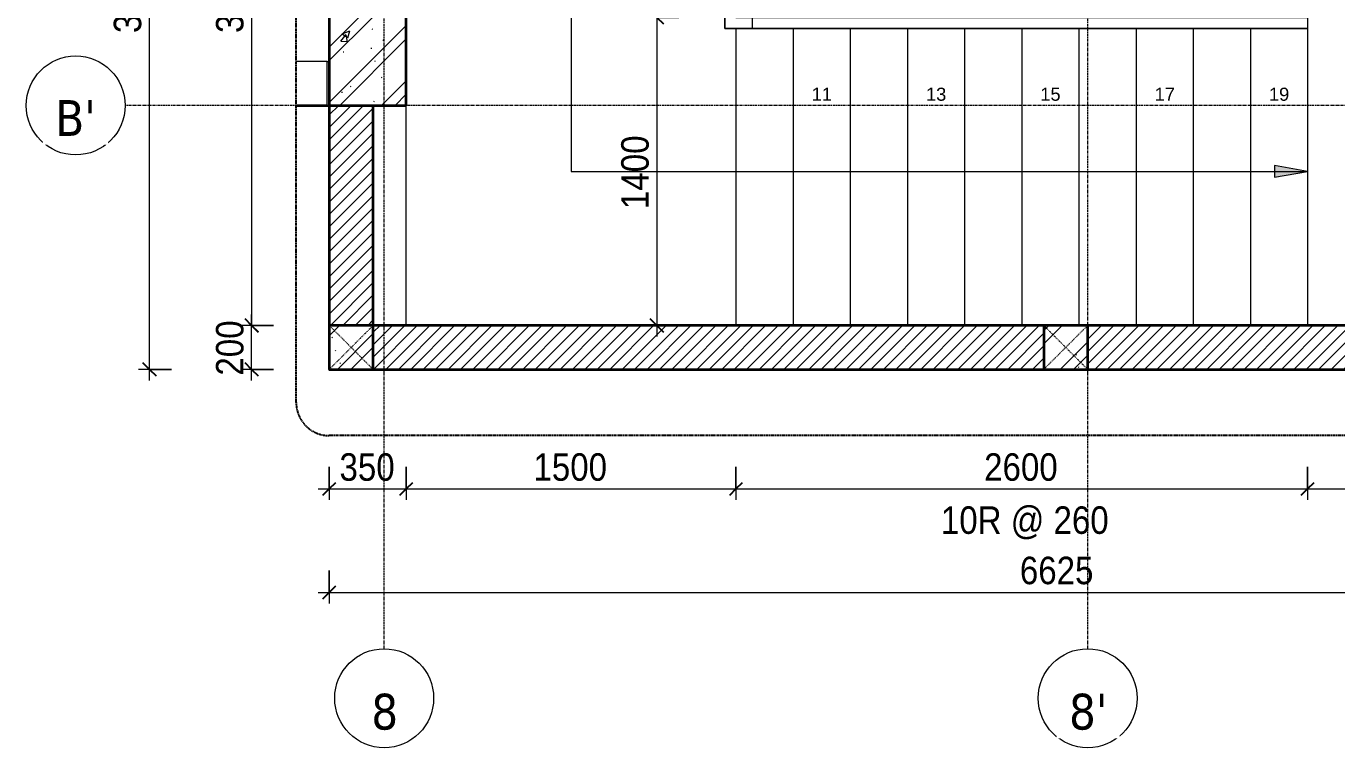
# Model space of a CAD drawing. Header units: millimetres. Extents: x 75584 to 159459, y -5075 to 34550.
# Drawn here: x 127574 to 133535, y 21618 to 24897 of the extents above; entities that cross this region are included whole.
import ezdxf

# ---------------------------------------------------------------- set-up
doc = ezdxf.new("R2010")
doc.units = ezdxf.units.MM
for name, pattern in [('Dash', [6, 3, -3]), ('Dash - Tight', [4.5, 3, -1.5]), ('Grid Line', [22.225, 12.7, -3.175, 3.175, -3.175]), ('Hidden', [7.14375, 4.7625, -2.38125])]:
    doc.linetypes.add(name, pattern=pattern)
for name, color, linetype, lineweight in [('0-3', 10, 'Continuous', 5), ('A-ANNO-DIMS', 211, 'Continuous', 9), ('A-ANNO-DIMS-50', 211, 'Continuous', 9), ('A-DETL-GENF-1', 92, 'Dash - Tight', 18), ('A-DETL-GENF-2', 254, 'Continuous', 18), ('A-DETL-GENF-3', 92, 'Hidden', 25), ('A-DETL-MEDM', 33, 'Continuous', 35), ('A-FLOR', 192, 'Continuous', 18), ('A-FLOR-1', 7, 'Continuous', 18), ('A-FLOR-HRAL', 11, 'Continuous', 18), ('A-WALL', 113, 'Continuous', 18), ('A-WALL-1', 113, 'Continuous', 35), ('A-WALL-PATT-1', 111, 'Continuous', 18), ('G-IMPT-1', 8, 'Continuous', 25), ('M-EQPM', 50, 'Continuous', 18), ('S-COLS', 52, 'Continuous', 18), ('S-COLS-5', 52, 'Continuous', 35), ('S-COLS-HDLN', 52, 'Dash', 18), ('S-COLS-HDLN-1', 254, 'Continuous', 18), ('S-GRID-1', 1, 'Grid Line', 9), ('S-GRID-IDEN', 1, 'Continuous', 9), ('S-STRS', 31, 'Continuous', 18), ('S-STRS-ANNO', 31, 'Continuous', 18)]:
    doc.layers.add(name, color=color, linetype=linetype, lineweight=lineweight)
doc.styles.add('Arial', font='arial.ttf', dxfattribs={"height": 59.53})
doc.styles.add('Tahoma_B', font='tahomabd.ttf', dxfattribs={"height": 162.5})
doc.styles.add('UTM Avo', font='', dxfattribs={"width": 0.9, "height": 125})
doc.styles.get('UTM Avo').set_extended_font_data('UTM Avo')
doc.dimstyles.new('1_Dim_chi_tiet_2_5', dxfattribs={"dimscale": 304.8, "dimtxt": 124.912619, "dimasz": 0.19685, "dimexe": 0.164042, "dimexo": 0.0625, "dimgap": 0.016404, "dimtad": 1, "dimdec": 0, "dimrnd": 5, "dimzin": 0, "dimdsep": 46, "dimtxsty": 'UTM Avo', "dimblk1": 'OBLIQUE', "dimblk2": 'OBLIQUE', "dimsah": 1, "dimcen": 0.09, "dimdle": 0.164042, "dimazin": 0, "dimtfac": 1, "dimtdec": 4, "dimtix": 1, "dimtmove": 0, "dimatfit": 3, "dimfxl": 0.328084, "dimfxlon": 1, "dimtvp": 1, "dimtolj": 1, "dimtzin": 0, "dimarcsym": 2})
pattern_1 = [(45, (51849.28, 0), (-28.284271, 28.284271), [])]
pattern_2 = [(50, (-77202.56, -23436.94), (364.3679, -31.8783), [38.1, -419.1]), (355, (-77202.56, -23436.94), (-70.4859, 382.1133), [30.48, -335.28]), (100.451, (-77172.2, -23439.6), (293.885, 350.2334), [32.38, -356.18]), (46.184, (-77202.56, -23335.34), (542.1585, -84.0858), [57.15, -628.65]), (96.636, (-77157.4, -23342.34), (474.805, 494.8554), [48.57, -534.27]), (351.184, (-77202.56, -23335.34), (474.8102, 494.85), [45.72, -502.92]), (21, (-77151.76, -23360.74), (303.2285, -204.5305), [38.1, -419.1]), (326, (-77151.76, -23360.74), (123.6039, 368.376), [30.48, -335.28]), (71.451, (-77126.5, -23377.78), (426.8341, 163.8427), [32.38, -356.18]), (37.5, (-77202.56, -23436.94), (6.17665, 169.11015), [3.353, -327.863, 3.353, -337.007, -336.55]), (37.5, (-77202.56, -23436.94), (6.17665, 169.11015), [-671.576, 3.353, -333.197]), (7.5, (-77202.56, -23436.94), (133.63888, 200.3615), [3.353, -190.703, 3.353, -320.243, -128.27]), (7.5, (-77202.56, -23436.94), (133.63888, 200.3615), [-517.652, 3.353, -124.917]), (327.5, (-77315.85, -23436.94), (271.18182, -11.45836), [3.353, -123.647, 3.353, -918.667]), (327.5, (-77315.85, -23436.94), (271.18182, -11.45836), [-130.353, -392.887, 3.353, -522.427]), (317.5, (-77366.65, -23436.94), (296.2585, 50.85285), [3.353, -161.747, 3.353, -633.171]), (317.5, (-77366.65, -23436.94), (296.2585, 50.85285), [-168.453, -259.791, 3.353, -370.027]), (45, (-77202.56, -23436.94), (-125.7236, 125.7236), []), (45, (-77202.56, -23246.44), (-125.7236, 125.7236), [])]
pattern_3 = [(50, (-80452.56, -23436.94), (364.3679, -31.8783), [38.1, -419.1]), (355, (-80452.56, -23436.94), (-70.4859, 382.1133), [30.48, -335.28]), (100.451, (-80422.2, -23439.6), (293.885, 350.2334), [32.38, -356.18]), (46.184, (-80452.56, -23335.34), (542.1585, -84.0858), [57.15, -628.65]), (96.636, (-80407.4, -23342.34), (474.805, 494.8554), [48.57, -534.27]), (351.184, (-80452.56, -23335.34), (474.8102, 494.85), [45.72, -502.92]), (21, (-80401.76, -23360.74), (303.2285, -204.5305), [38.1, -419.1]), (326, (-80401.76, -23360.74), (123.6039, 368.376), [30.48, -335.28]), (71.451, (-80376.5, -23377.78), (426.8341, 163.8427), [32.38, -356.18]), (37.5, (-80452.56, -23436.94), (6.17665, 169.11015), [3.353, -327.863, 3.353, -337.007, -336.55]), (37.5, (-80452.56, -23436.94), (6.17665, 169.11015), [-671.576, 3.353, -333.197]), (7.5, (-80452.56, -23436.94), (133.63888, 200.3615), [3.353, -190.703, 3.353, -320.243, -128.27]), (7.5, (-80452.56, -23436.94), (133.63888, 200.3615), [-517.652, 3.353, -124.917]), (327.5, (-80565.85, -23436.94), (271.18182, -11.45836), [3.353, -123.647, 3.353, -918.667]), (327.5, (-80565.85, -23436.94), (271.18182, -11.45836), [-130.353, -392.887, 3.353, -522.427]), (317.5, (-80616.65, -23436.94), (296.2585, 50.85285), [3.353, -161.747, 3.353, -633.171]), (317.5, (-80616.65, -23436.94), (296.2585, 50.85285), [-168.453, -259.791, 3.353, -370.027]), (45, (-80452.56, -23436.94), (-125.7236, 125.7236), []), (45, (-80452.56, -23246.44), (-125.7236, 125.7236), [])]

# ---------------------------------------------------------------- blocks, each defined once
blk = doc.blocks.new('NCV_TKTC_KET CAU_rvt-5-TKCS_THANG BỘ TB3 - MẶT BẰNG TUM MÁI')
at = {"layer": 'A-FLOR-1'}
for p, q in [((81552.6, 24886.5), (81552.6, 23537.4)), ((77452.6, 23537.4), (77452.6, 24536.9))]:
    blk.add_line(p, q, dxfattribs=at)
blk = doc.blocks.new('Top Rail Type - Top Rail_Internal_-954613-TKCS_THANG BỘ TB3 - MẶT BẰNG TUM MÁI')
at = {"layer": 'A-FLOR-HRAL'}
for p, q in [((78902.2, 25187.3), (79027.2, 25187.3)), ((78902.2, 25062.3), (78902.2, 25187.3)), ((79027.2, 25187.3), (81032.6, 25187.3)), ((79027.2, 25187.3), (79027.2, 25137.3)), ((81032.6, 25187.3), (81032.6, 25137.3)), ((79027.2, 25137.3), (78952.2, 25137.3)), ((78952.2, 25137.3), (78952.2, 25062.3)), ((81032.6, 25137.3), (79027.2, 25137.3)), ((78902.2, 25011.5), (78902.2, 25062.3)), ((78952.2, 25062.3), (78952.2, 25011.5)), ((78902.2, 25011.5), (78952.2, 25011.5)), ((78902.2, 24886.5), (78902.2, 25011.5)), ((78952.2, 25011.5), (78952.2, 24936.5)), ((78952.2, 24936.5), (79027.2, 24936.5)), ((79027.2, 24886.5), (79027.2, 24936.5)), ((79027.2, 24936.5), (81552.6, 24936.5)), ((81552.6, 24936.5), (81552.6, 24886.5)), ((79027.2, 24886.5), (78902.2, 24886.5)), ((81552.6, 24886.5), (79027.2, 24886.5))]:
    blk.add_line(p, q, dxfattribs=at)
blk = doc.blocks.new('Top Rail Type - Top Rail_Internal_-V11-TKCS_THANG BỘ TB3 - MẶT BẰNG TUM MÁI')
at = {"layer": 'A-FLOR-HRAL'}
for p, q in [((78902.2, 25187.3), (78902.2, 25011.5)), ((79027.2, 25187.3), (78902.2, 25187.3)), ((81032.6, 25187.3), (79027.2, 25187.3)), ((81032.6, 25137.3), (81032.6, 25187.3)), ((78952.2, 25137.3), (78952.2, 25011.5)), ((79027.2, 25137.3), (78952.2, 25137.3)), ((81032.6, 25137.3), (79027.2, 25137.3)), ((78902.2, 25011.5), (78902.2, 24886.5)), ((78952.2, 25011.5), (78952.2, 24936.5)), ((78952.2, 24936.5), (79027.2, 24936.5)), ((79027.2, 24936.5), (81552.6, 24936.5)), ((81552.6, 24936.5), (81552.6, 24886.5)), ((78902.2, 24886.5), (79027.2, 24886.5)), ((79027.2, 24886.5), (81552.6, 24886.5))]:
    blk.add_line(p, q, dxfattribs=at)
blk = doc.blocks.new('TKTC_XREF_260130_MB TUM MAI - TKTC_XREF_260130_MB TUM MAI_dwg-4167669-TKCS_THANG BỘ TB3 - MẶT BẰNG TUM MÁI')
at = {"layer": 'G-IMPT-1'}
blk.add_line((-126199.2, -836632.8), (-126049.2, -836632.8), dxfattribs=at)
at = {"layer": 'G-IMPT-1', "flags": 128}
blk.add_lwpolyline([(-126049.2, -837831.1), (-126049.2, -837832.4), (-119424.2, -837832.4), (-119424.2, -837831.1)], dxfattribs=at)
blk = doc.blocks.new('TKTC_XREF_260130_MB TUM MAI - TKTC_XREF_251221_MB TUM MAI-2041484-TKCS_THANG BỘ TB3 - MẶT BẰNG TUM MÁI')
blk.add_blockref('TKTC_XREF_260130_MB TUM MAI - TKTC_XREF_260130_MB TUM MAI_dwg-4167669-TKCS_THANG BỘ TB3 - MẶT BẰNG TUM MÁI', (169499.2, 843934.4))
blk = doc.blocks.new('G1_SOF - BO TRU - 200x200-3431793-TKCS_THANG BỘ TB3 - MẶT BẰNG TUM MÁI')
at = {"layer": 'S-COLS-HDLN-1'}
h = blk.add_hatch(dxfattribs=at)
h.set_pattern_fill('FP_6', color=256, style=0, pattern_type=2)
h.set_pattern_definition(pattern_2)
h.paths.add_polyline_path([(100, -100), (100, 100), (-100, 100), (-100, -100)])
h = blk.add_hatch(dxfattribs=at)
h.set_pattern_fill('FP_6', color=256, style=0, pattern_type=2)
h.set_pattern_definition(pattern_2)
h.paths.add_polyline_path([(100, -100), (100, 100), (-100, 100), (-100, -100)])
at = {"layer": 'S-COLS-5'}
for p, q in [((100, 100), (-100, 100)), ((-100, 100), (-100, -100)), ((100, -100), (100, 100)), ((-100, -100), (100, -100))]:
    blk.add_line(p, q, dxfattribs=at)
at = {"layer": 'S-COLS-HDLN'}
for p, q in [((100, 100), (-100, -100)), ((-100, 100), (100, -100))]:
    blk.add_line(p, q, dxfattribs=at)
blk = doc.blocks.new('G1_SOF - BO TRU - 200x200-V14-TKCS_THANG BỘ TB3 - MẶT BẰNG TUM MÁI')
at = {"layer": 'S-COLS-HDLN-1'}
h = blk.add_hatch(dxfattribs=at)
h.set_pattern_fill('FP_7', color=256, style=0, pattern_type=2)
h.set_pattern_definition(pattern_3)
h.paths.add_polyline_path([(100, -100), (100, 100), (-100, 100), (-100, -100)])
h = blk.add_hatch(dxfattribs=at)
h.set_pattern_fill('FP_7', color=256, style=0, pattern_type=2)
h.set_pattern_definition(pattern_3)
h.paths.add_polyline_path([(100, -100), (100, 100), (-100, 100), (-100, -100)])
at = {"layer": 'S-COLS-5'}
for p, q in [((100, 100), (-100, 100)), ((-100, 100), (-100, -100)), ((100, -100), (100, 100)), ((-100, -100), (100, -100))]:
    blk.add_line(p, q, dxfattribs=at)
at = {"layer": 'S-COLS-HDLN'}
for p, q in [((100, 100), (-100, -100)), ((-100, 100), (100, -100))]:
    blk.add_line(p, q, dxfattribs=at)
blk = doc.blocks.new('BORDER VIEW - BORDER VIEW-1920445-TKCS_THANG BỘ TB3 - MẶT BẰNG TUM MÁI')
at = {"layer": 'A-DETL-GENF-3'}
for p, q in [((3900.6, 7619.4), (3900.6, 150)), ((3750.6, 0), (150, 0))]:
    blk.add_line(p, q, dxfattribs=at)
blk.add_arc((3750.6, 150), 150, 270, 0, dxfattribs=at)
blk = doc.blocks.new('Grid - M_Grid Head - Circle-353313-TKCS_THANG BỘ TB3 - MẶT BẰNG TUM MÁI')
at = {"layer": 'S-GRID-IDEN'}
blk.add_circle((0, 0), 4.5, dxfattribs=at)
blk = doc.blocks.new('DIMBLOCK127-TKCS_THANG BỘ TB3 - MẶT BẰNG TUM MÁI')
at = {"layer": 'A-ANNO-DIMS-50'}
for p, q in [((130542.3, 24936.9), (130392.3, 24936.9)), ((130442.3, 24936.9), (130442.3, 23486.9)), ((130442.3, 24936.9), (130542.3, 24936.9)), ((130542.3, 23536.9), (130392.3, 23536.9)), ((130442.3, 23536.9), (130542.3, 23536.9))]:
    blk.add_line(p, q, dxfattribs=at)
at = {"layer": 'A-ANNO-DIMS-50', "lineweight": 25}
for p, q in [((130442.3, 24936.9), (130412.3, 24966.9)), ((130442.3, 24936.9), (130472.3, 24906.9)), ((130442.3, 23536.9), (130412.3, 23566.9)), ((130442.3, 23536.9), (130472.3, 23506.9))]:
    blk.add_line(p, q, dxfattribs=at)
at = {"layer": 'A-ANNO-DIMS-50', "color": 0, "insert": (130279.9, 24065.8), "char_height": 125, "width": 410.824, "attachment_point": 1, "rotation": 90, "line_spacing_factor": 1.110334, "style": 'UTM Avo'}
blk.add_mtext('1400', dxfattribs=at)
blk = doc.blocks.new('_Oblique')
at = {"color": 0, "linetype": 'ByBlock', "lineweight": -2}
blk.add_line((-0.5, -0.5), (0.5, 0.5), dxfattribs=at)
blk = doc.blocks.new('DIMBLOCK132-TKCS_THANG BỘ TB3 - MẶT BẰNG TUM MÁI')
at = {"layer": 'A-ANNO-DIMS-50'}
for p, q in [((128951.8, 22893.7), (128951.8, 22743.7)), ((128951.8, 22793.7), (128951.8, 22893.7)), ((129301.8, 22893.7), (129301.8, 22743.7)), ((129301.8, 22793.7), (129301.8, 22893.7)), ((128901.8, 22793.7), (129301.8, 22793.7))]:
    blk.add_line(p, q, dxfattribs=at)
at = {"layer": 'A-ANNO-DIMS-50', "lineweight": 25}
for p, q in [((128951.8, 22793.7), (128921.8, 22763.7)), ((128951.8, 22793.7), (128981.8, 22823.7)), ((129301.8, 22793.7), (129271.8, 22763.7)), ((129301.8, 22793.7), (129331.8, 22823.7))]:
    blk.add_line(p, q, dxfattribs=at)
at = {"layer": 'A-ANNO-DIMS-50', "color": 0, "insert": (128998.5, 22956), "char_height": 125, "width": 308.118, "attachment_point": 1, "line_spacing_factor": 1.110334, "style": 'UTM Avo'}
blk.add_mtext('350', dxfattribs=at)
blk = doc.blocks.new('DIMBLOCK133-TKCS_THANG BỘ TB3 - MẶT BẰNG TUM MÁI')
at = {"layer": 'A-ANNO-DIMS-50'}
for p, q in [((129301.8, 22893.7), (129301.8, 22743.7)), ((129301.8, 22793.7), (129301.8, 22893.7)), ((130801.8, 22893.7), (130801.8, 22743.7)), ((130801.8, 22793.7), (130801.8, 22893.7)), ((129301.8, 22793.7), (130801.8, 22793.7))]:
    blk.add_line(p, q, dxfattribs=at)
at = {"layer": 'A-ANNO-DIMS-50', "lineweight": 25}
for p, q in [((129301.8, 22793.7), (129271.8, 22763.7)), ((129301.8, 22793.7), (129331.8, 22823.7)), ((130801.8, 22793.7), (130771.8, 22763.7)), ((130801.8, 22793.7), (130831.8, 22823.7))]:
    blk.add_line(p, q, dxfattribs=at)
at = {"layer": 'A-ANNO-DIMS-50', "color": 0, "insert": (129880.7, 22956), "char_height": 125, "width": 410.824, "attachment_point": 1, "line_spacing_factor": 1.110334, "style": 'UTM Avo'}
blk.add_mtext('1500', dxfattribs=at)
blk = doc.blocks.new('DIMBLOCK134-TKCS_THANG BỘ TB3 - MẶT BẰNG TUM MÁI')
at = {"layer": 'A-ANNO-DIMS-50'}
for p, q in [((130801.8, 22893.7), (130801.8, 22743.7)), ((130801.8, 22793.7), (130801.8, 22893.7)), ((133401.8, 22893.7), (133401.8, 22743.7)), ((133401.8, 22793.7), (133401.8, 22893.7)), ((130801.8, 22793.7), (133401.8, 22793.7))]:
    blk.add_line(p, q, dxfattribs=at)
at = {"layer": 'A-ANNO-DIMS-50', "lineweight": 25}
for p, q in [((130801.8, 22793.7), (130771.8, 22763.7)), ((130801.8, 22793.7), (130831.8, 22823.7)), ((133401.8, 22793.7), (133371.8, 22763.7)), ((133401.8, 22793.7), (133431.8, 22823.7))]:
    blk.add_line(p, q, dxfattribs=at)
at = {"layer": 'A-ANNO-DIMS-50', "color": 0, "char_height": 125, "attachment_point": 1, "line_spacing_factor": 1.110334, "style": 'UTM Avo'}
for s, insert, width in [('2600', (131930.7, 22956), 410.824), ('10R @ 260', (131734, 22714.7), 882.716)]:
    blk.add_mtext(s, dxfattribs=dict(at, insert=insert, width=width))
blk = doc.blocks.new('DIMBLOCK135-TKCS_THANG BỘ TB3 - MẶT BẰNG TUM MÁI')
at = {"layer": 'A-ANNO-DIMS-50'}
for p, q in [((133401.8, 22893.7), (133401.8, 22743.7)), ((133401.8, 22793.7), (133401.8, 22893.7)), ((135376.8, 22893.7), (135376.8, 22743.7)), ((135376.8, 22793.7), (135376.8, 22893.7)), ((133401.8, 22793.7), (135376.8, 22793.7))]:
    blk.add_line(p, q, dxfattribs=at)
at = {"layer": 'A-ANNO-DIMS-50', "lineweight": 25}
for p, q in [((133401.8, 22793.7), (133371.8, 22763.7)), ((133401.8, 22793.7), (133431.8, 22823.7)), ((135376.8, 22793.7), (135346.8, 22763.7)), ((135376.8, 22793.7), (135406.8, 22823.7))]:
    blk.add_line(p, q, dxfattribs=at)
at = {"layer": 'A-ANNO-DIMS-50', "color": 0, "insert": (134218.2, 22956), "char_height": 125, "width": 410.824, "attachment_point": 1, "line_spacing_factor": 1.110334, "style": 'UTM Avo'}
blk.add_mtext('1975', dxfattribs=at)
blk = doc.blocks.new('DIMBLOCK136-TKCS_THANG BỘ TB3 - MẶT BẰNG TUM MÁI')
at = {"layer": 'A-ANNO-DIMS-50'}
for p, q in [((128951.8, 22423.7), (128951.8, 22273.7)), ((128951.8, 22323.7), (128951.8, 22423.7)), ((135576.8, 22423.7), (135576.8, 22273.7)), ((135576.8, 22323.7), (135576.8, 22423.7)), ((128901.8, 22323.7), (135626.8, 22323.7))]:
    blk.add_line(p, q, dxfattribs=at)
at = {"layer": 'A-ANNO-DIMS-50', "lineweight": 25}
for p, q in [((128951.8, 22323.7), (128921.8, 22293.7)), ((128951.8, 22323.7), (128981.8, 22353.7)), ((135576.8, 22323.7), (135546.8, 22293.7)), ((135576.8, 22323.7), (135606.8, 22353.7))]:
    blk.add_line(p, q, dxfattribs=at)
at = {"layer": 'A-ANNO-DIMS-50', "color": 0, "insert": (132093.2, 22486), "char_height": 125, "width": 410.824, "attachment_point": 1, "line_spacing_factor": 1.110334, "style": 'UTM Avo'}
blk.add_mtext('6625', dxfattribs=at)
blk = doc.blocks.new('DIMBLOCK138-TKCS_THANG BỘ TB3 - MẶT BẰNG TUM MÁI')
at = {"layer": 'A-ANNO-DIMS-50'}
for p, q in [((128699, 26536.9), (128549, 26536.9)), ((128599, 26536.9), (128599, 23537.4)), ((128599, 26536.9), (128699, 26536.9)), ((128699, 23537.4), (128549, 23537.4)), ((128599, 23537.4), (128699, 23537.4))]:
    blk.add_line(p, q, dxfattribs=at)
at = {"layer": 'A-ANNO-DIMS-50', "lineweight": 25}
for p, q in [((128599, 26536.9), (128569, 26566.9)), ((128599, 26536.9), (128629, 26506.9)), ((128599, 23537.4), (128569, 23567.4)), ((128599, 23537.4), (128629, 23507.4))]:
    blk.add_line(p, q, dxfattribs=at)
at = {"layer": 'A-ANNO-DIMS-50', "color": 0, "insert": (128436.7, 24866), "char_height": 125, "width": 410.824, "attachment_point": 1, "rotation": 90, "line_spacing_factor": 1.110334, "style": 'UTM Avo'}
blk.add_mtext('3000', dxfattribs=at)
blk = doc.blocks.new('DIMBLOCK142-TKCS_THANG BỘ TB3 - MẶT BẰNG TUM MÁI')
at = {"layer": 'A-ANNO-DIMS-50', "lineweight": 25}
for p, q in [((128134, 26736.9), (128104, 26766.9)), ((128134, 26736.9), (128164, 26706.9)), ((128134, 23337.4), (128104, 23367.4)), ((128134, 23337.4), (128164, 23307.4))]:
    blk.add_line(p, q, dxfattribs=at)
at = {"layer": 'A-ANNO-DIMS-50'}
for p, q in [((128134, 23287.4), (128134, 26786.9)), ((128234, 26736.9), (128084, 26736.9)), ((128134, 26736.9), (128234, 26736.9)), ((128234, 23337.4), (128084, 23337.4)), ((128134, 23337.4), (128234, 23337.4))]:
    blk.add_line(p, q, dxfattribs=at)
at = {"layer": 'A-ANNO-DIMS-50', "color": 0, "insert": (127971.7, 24866), "char_height": 125, "width": 410.824, "attachment_point": 1, "rotation": 90, "line_spacing_factor": 1.110334, "style": 'UTM Avo'}
blk.add_mtext('3400', dxfattribs=at)
blk = doc.blocks.new('DIMBLOCK143-TKCS_THANG BỘ TB3 - MẶT BẰNG TUM MÁI')
at = {"layer": 'A-ANNO-DIMS-50', "lineweight": 25}
for p, q in [((128599, 23536.9), (128569, 23566.9)), ((128599, 23536.9), (128629, 23506.9)), ((128599, 23337.4), (128569, 23367.4)), ((128599, 23337.4), (128629, 23307.4))]:
    blk.add_line(p, q, dxfattribs=at)
at = {"layer": 'A-ANNO-DIMS-50'}
for p, q in [((128599, 23287.4), (128599, 23586.9)), ((128699, 23536.9), (128549, 23536.9)), ((128599, 23536.9), (128699, 23536.9)), ((128699, 23337.4), (128549, 23337.4)), ((128599, 23337.4), (128699, 23337.4))]:
    blk.add_line(p, q, dxfattribs=at)
at = {"layer": 'A-ANNO-DIMS-50', "color": 0, "insert": (128436.7, 23308.8), "char_height": 125, "width": 308.118, "attachment_point": 1, "rotation": 90, "line_spacing_factor": 1.110334, "style": 'UTM Avo'}
blk.add_mtext('200', dxfattribs=at)

msp = doc.modelspace()

# ---------------------------------------------------------------- hatches: boundary and pattern name
at = {"layer": 'A-DETL-GENF-2'}
h = msp.add_hatch(dxfattribs=at)
h.set_pattern_fill('FP_2', color=256, style=0, pattern_type=2)
h.set_pattern_definition([(50, (51849.28, 0), (364.3679, -31.8783), [38.1, -419.1]), (355, (51849.28, 0), (-70.4859, 382.1133), [30.48, -335.28]), (100.451, (51879.64, -2.66), (293.885, 350.2334), [32.38, -356.18]), (46.184, (51849.3, 101.6), (542.1585, -84.0858), [57.15, -628.65]), (96.636, (51894.46, 94.6), (474.805, 494.8554), [48.57, -534.27]), (351.184, (51849.3, 101.6), (474.8102, 494.85), [45.72, -502.92]), (21, (51900.08, 76.2), (303.2285, -204.5305), [38.1, -419.1]), (326, (51900.08, 76.2), (123.6039, 368.376), [30.48, -335.28]), (71.451, (51925.35, 59.16), (426.8341, 163.8427), [32.38, -356.18]), (37.5, (51849.28, 0), (6.17665, 169.11015), [3.353, -327.863, 3.353, -337.007, -336.55]), (37.5, (51849.28, 0), (6.17665, 169.11015), [-671.576, 3.353, -333.197]), (7.5, (51849.28, 0), (133.63888, 200.3615), [3.353, -190.703, 3.353, -320.243, -128.27]), (7.5, (51849.28, 0), (133.63888, 200.3615), [-517.652, 3.353, -124.917]), (327.5, (51736, 0), (271.18182, -11.45836), [3.353, -123.647, 3.353, -392.887, -525.78]), (327.5, (51736, 0), (271.18182, -11.45836), [-523.24, 3.353, -522.427]), (317.5, (51685.2, 0), (296.2585, 50.85285), [3.353, -161.747, 3.353, -259.791, -373.38]), (317.5, (51685.2, 0), (296.2585, 50.85285), [-428.244, 3.353, -370.027]), (45, (51849.28, 0), (-125.7236, 125.7236), []), (45, (51849.28, 190.5), (-125.7236, 125.7236), [])])
h.paths.add_polyline_path([(129301.8, 24536.9), (129301.8, 24936.9), (128951.8, 24936.9), (128951.8, 24536.9)])
h.paths.add_polyline_path([(135576.8, 24538.6), (135576.8, 24936.9), (135226.8, 24936.9), (135226.8, 24538.6)])
at = {"layer": 'A-WALL-PATT-1'}
h = msp.add_hatch(dxfattribs=at)
h.set_pattern_fill('FP_1', color=256, style=0, pattern_type=2)
h.set_pattern_definition(pattern_1)
h.paths.add_polyline_path([(129151.8, 23537.4), (129151.8, 24536.9), (128951.8, 24536.9), (128951.8, 23537.4)])
h = msp.add_hatch(dxfattribs=at)
h.set_pattern_fill('FP_1', color=256, style=0, pattern_type=2)
h.set_pattern_definition(pattern_1)
h.paths.add_polyline_path([(135376.8, 23337.4), (135376.8, 23537.4), (129151.8, 23536.9), (129151.8, 23337.4), (132201.8, 23337.4), (132201.8, 23536.9), (132401.8, 23536.9), (132401.8, 23337.4), (134308.8, 23337.4)])
at = {"layer": 'S-STRS-ANNO'}
msp.add_hatch(color=256, dxfattribs=at).paths.add_polyline_path([(133251.8, 24210.5), (133401.8, 24236.9), (133251.8, 24263.4)])

# ---------------------------------------------------------------- linework, layer by layer
at = {"layer": 'A-DETL-MEDM'}
for p, q in [((128951.8, 24936.9), (128951.8, 24536.9)), ((129301.8, 24536.9), (129301.8, 24936.9)), ((128951.8, 24536.9), (129301.8, 24536.9))]:
    msp.add_line(p, q, dxfattribs=at)
at = {"layer": 'A-FLOR'}
msp.add_line((128941.8, 24736.9), (128951.8, 24736.9), dxfattribs=at)
at = {"layer": 'A-WALL'}
for p, q in [((128801.8, 24737.4), (128941.8, 24737.4)), ((128941.8, 24537.4), (128941.8, 24737.4)), ((128941.8, 24537.4), (128801.8, 24537.4))]:
    msp.add_line(p, q, dxfattribs=at)
at = {"layer": 'A-WALL-1'}
for p, q in [((128951.8, 24536.9), (128951.8, 23537.4)), ((129151.8, 23537.4), (129151.8, 24536.9)), ((135376.8, 23537.4), (129151.8, 23537.4)), ((129151.8, 23337.4), (132201.8, 23337.4)), ((132401.8, 23337.4), (135376.8, 23337.4))]:
    msp.add_line(p, q, dxfattribs=at)
at = {"layer": 'S-GRID-1'}
for p, q in [((129201.8, 23317.6), (129201.8, 26768)), ((132401.8, 23317.6), (132401.8, 26768)), ((129273.6, 24536.9), (128023.6, 24536.9)), ((136166.3, 24536.9), (129273.6, 24536.9)), ((129201.8, 22067.6), (129201.8, 23317.6)), ((132401.8, 22067.6), (132401.8, 23317.6))]:
    msp.add_line(p, q, dxfattribs=at)
at = {"layer": 'S-STRS'}
for p, q in [((130801.8, 24886.5), (130801.8, 23537.4)), ((131061.8, 24886.5), (131061.8, 23537.4)), ((131321.8, 24886.5), (131321.8, 23537.4)), ((131581.8, 24886.5), (131581.8, 23537.4)), ((131841.8, 24886.5), (131841.8, 23537.4)), ((132101.8, 24886.5), (132101.8, 23537.4)), ((132361.8, 24886.5), (132361.8, 23537.4)), ((132621.8, 24886.5), (132621.8, 23537.4)), ((132881.8, 24886.5), (132881.8, 23537.4)), ((133141.8, 24886.5), (133141.8, 23537.4)), ((133401.8, 24886.5), (133401.8, 23537.4))]:
    msp.add_line(p, q, dxfattribs=at)
at = {"layer": 'S-STRS-ANNO'}
for p, q in [((130051.8, 25836.9), (130051.8, 24236.9)), ((133401.8, 24236.9), (133251.8, 24263.4)), ((133251.8, 24263.4), (133251.8, 24210.5)), ((130051.8, 24236.9), (130801.8, 24236.9)), ((130801.8, 24236.9), (131061.8, 24236.9)), ((131061.8, 24236.9), (131321.8, 24236.9)), ((131321.8, 24236.9), (131581.8, 24236.9)), ((131581.8, 24236.9), (131841.8, 24236.9)), ((131841.8, 24236.9), (132101.8, 24236.9)), ((132101.8, 24236.9), (132361.8, 24236.9)), ((132361.8, 24236.9), (132621.8, 24236.9)), ((132621.8, 24236.9), (132881.8, 24236.9)), ((132881.8, 24236.9), (133141.8, 24236.9)), ((133141.8, 24236.9), (133401.8, 24236.9)), ((133251.8, 24210.5), (133401.8, 24236.9))]:
    msp.add_line(p, q, dxfattribs=at)

# ---------------------------------------------------------------- block references
at = {"layer": '0-3'}
msp.add_blockref('NCV_TKTC_KET CAU_rvt-5-TKCS_THANG BỘ TB3 - MẶT BẰNG TUM MÁI', (51849.3, 0), dxfattribs=at)
at = {"layer": 'A-DETL-GENF-1', "rotation": 270.0000000000001}
msp.add_blockref('BORDER VIEW - BORDER VIEW-1920445-TKCS_THANG BỘ TB3 - MẶT BẰNG TUM MÁI', (128801.8, 26936.9), dxfattribs=at)
at = {"layer": 'A-FLOR-HRAL'}
for name in ['Top Rail Type - Top Rail_Internal_-954613-TKCS_THANG BỘ TB3 - MẶT BẰNG TUM MÁI', 'Top Rail Type - Top Rail_Internal_-V11-TKCS_THANG BỘ TB3 - MẶT BẰNG TUM MÁI']:
    msp.add_blockref(name, (51849.3, 0), dxfattribs=at)
at = {"layer": 'M-EQPM'}
msp.add_blockref('TKTC_XREF_260130_MB TUM MAI - TKTC_XREF_251221_MB TUM MAI-2041484-TKCS_THANG BỘ TB3 - MẶT BẰNG TUM MÁI', (85501.8, 17233.6), dxfattribs=at)
at = {"layer": 'S-COLS'}
for name, p in [('G1_SOF - BO TRU - 200x200-3431793-TKCS_THANG BỘ TB3 - MẶT BẰNG TUM MÁI', (129051.8, 23436.9)), ('G1_SOF - BO TRU - 200x200-V14-TKCS_THANG BỘ TB3 - MẶT BẰNG TUM MÁI', (132301.8, 23436.9))]:
    msp.add_blockref(name, p, dxfattribs=at)
at = {"layer": 'S-GRID-IDEN', "xscale": 49.99999999999998, "yscale": 49.99999999999998, "zscale": 49.99999999999998, "rotation": 89.99999999999982}
msp.add_blockref('Grid - M_Grid Head - Circle-353313-TKCS_THANG BỘ TB3 - MẶT BẰNG TUM MÁI', (127798.6, 24536.9), dxfattribs=at)
at = {"layer": 'S-GRID-IDEN', "xscale": 49.99999999999998, "yscale": 49.99999999999998, "zscale": 49.99999999999998}
for p in [(129201.8, 21842.6), (132401.8, 21842.6)]:
    msp.add_blockref('Grid - M_Grid Head - Circle-353313-TKCS_THANG BỘ TB3 - MẶT BẰNG TUM MÁI', p, dxfattribs=at)

# ---------------------------------------------------------------- texts
at = {"layer": 'S-STRS-ANNO', "char_height": 59.53, "width": 109.886, "attachment_point": 1, "line_spacing_factor": 0.941778, "style": 'Arial'}
for s, insert in [('11', (131146.1, 24617.5)), ('13', (131666.1, 24617.5)), ('15', (132186.1, 24617.5)), ('17', (132706.1, 24617.5)), ('19', (133226.1, 24617.5))]:
    msp.add_mtext(s, dxfattribs=dict(at, insert=insert))

# ---------------------------------------------------------------- dimensions: what is measured, and where the dimension line sits
at = {"layer": 'A-ANNO-DIMS'}
for base, p1, p2, override, picture, middle in [((128599.0401, 23537.3629), (128699.0401, 26536.936), (128699.0401, 23537.3629), {"dimpost": '<>', "dimfxl": 2999.573178}, 'DIMBLOCK138-TKCS_THANG BỘ TB3 - MẶT BẰNG TUM MÁI', (128529.3551, 25037.1494)), ((130442.3, 23536.9), (130542.3, 24936.9), (130542.3, 23536.9), {"dimpost": '<>', "dimfxl": 1400}, 'DIMBLOCK127-TKCS_THANG BỘ TB3 - MẶT BẰNG TUM MÁI', (130372.6, 24236.9)), ((128599.0401, 23536.936), (128699.0401, 23337.3629), (128699.0401, 23536.936), {"dimpost": '<>', "dimfxl": 199.573178}, 'DIMBLOCK143-TKCS_THANG BỘ TB3 - MẶT BẰNG TUM MÁI', (128529.3551, 23437.1494))]:
    dim = msp.add_linear_dim(base=base, p1=p1, p2=p2, angle=90, dimstyle='1_Dim_chi_tiet_2_5', override=override, dxfattribs=at)
    dim.commit()
    dim.dimension.update_dxf_attribs({"geometry": picture, "text_midpoint": middle})
for base, p1, p2, override, picture, middle in [((129301.8, 22793.7), (128951.8, 22893.7), (129301.8, 22893.7), {"dimpost": '<>', "dimfxl": 350}, 'DIMBLOCK132-TKCS_THANG BỘ TB3 - MẶT BẰNG TUM MÁI', (129126.8, 22863.3)), ((130801.8, 22793.7), (129301.8, 22893.7), (130801.8, 22893.7), {"dimpost": '<>', "dimfxl": 1500}, 'DIMBLOCK133-TKCS_THANG BỘ TB3 - MẶT BẰNG TUM MÁI', (130051.8, 22863.3)), ((135376.8, 22793.7), (133401.8, 22893.7), (135376.8, 22893.7), {"dimpost": '<>', "dimfxl": 1975}, 'DIMBLOCK135-TKCS_THANG BỘ TB3 - MẶT BẰNG TUM MÁI', (134389.3, 22863.3)), ((135576.8, 22323.7), (128951.8, 22423.7), (135576.8, 22423.7), {"dimpost": '<>', "dimfxl": 6625}, 'DIMBLOCK136-TKCS_THANG BỘ TB3 - MẶT BẰNG TUM MÁI', (132264.3, 22393.3))]:
    dim = msp.add_linear_dim(base=base, p1=p1, p2=p2, dimstyle='1_Dim_chi_tiet_2_5', override=override, dxfattribs=at)
    dim.commit()
    dim.dimension.update_dxf_attribs({"geometry": picture, "text_midpoint": middle})
dim = msp.add_linear_dim(base=(133401.8, 22793.7), p1=(130801.8, 22893.7), p2=(133401.8, 22893.7), text='<>\\X10R @ 260', dimstyle='1_Dim_chi_tiet_2_5', override={"dimpost": '<>', "dimfxl": 2600}, dxfattribs=at)
dim.commit()
dim.dimension.update_dxf_attribs({"geometry": 'DIMBLOCK134-TKCS_THANG BỘ TB3 - MẶT BẰNG TUM MÁI', "text_midpoint": (132101.8, 22793.7)})

# ---------------------------------------------------------------- next in the draw order: texts
at = {"layer": 'S-GRID-IDEN', "char_height": 162.5, "attachment_point": 5, "line_spacing_factor": 0.996129, "style": 'Tahoma_B', "bg_fill": 3, "box_fill_scale": 1.25, "bg_fill_color": 256, "bg_fill_true_color": 13158600, "bg_fill_transparency": 0}
for s, insert, width in [("\\pt634.99962,1269.99925,1905.0005,2540.00013,3174.99975,3809.99937,4445.00062,5080.00025,5714.99987,6349.9995,6985.00075,7620.00037,8255,8889.99962,9524.99925,10160.0005,10795.00013,11429.99975,12064.99938,12700.00063,13335.00025,13969.99988,14604.9995,15240.00075,15875.00038,16510,17144.99963,17779.99925,18415.0005,19050.00013,19684.99975,20319.99938;B'", (127798.1, 24479.7), 215), ('\\pt634.99962,1269.99925,1905.0005,2540.00013,3174.99975,3809.99937,4445.00062,5080.00025,5714.99987,6349.9995,6985.00075,7620.00037,8255,8889.99962,9524.99925,10160.0005,10795.00013,11429.99975,12064.99938,12700.00063,13335.00025,13969.99988,14604.9995,15240.00075,15875.00038,16510,17144.99963,17779.99925,18415.0005,19050.00013,19684.99975,20319.99938;8', (129204.2, 21780.2), 145.5), ("\\pt634.99962,1269.99925,1905.0005,2540.00013,3174.99975,3809.99937,4445.00062,5080.00025,5714.99987,6349.9995,6985.00075,7620.00037,8255,8889.99962,9524.99925,10160.0005,10795.00013,11429.99975,12064.99938,12700.00063,13335.00025,13969.99988,14604.9995,15240.00075,15875.00038,16510,17144.99963,17779.99925,18415.0005,19050.00013,19684.99975,20319.99938;8'", (132404.2, 21780.2), 205)]:
    msp.add_mtext(s, dxfattribs=dict(at, insert=insert, width=width))

# ---------------------------------------------------------------- next in the draw order: dimensions: what is measured, and where the dimension line sits
at = {"layer": 'A-ANNO-DIMS'}
dim = msp.add_linear_dim(base=(128134.0401, 26736.936), p1=(128234.0401, 23337.3629), p2=(128234.0401, 26736.936), angle=90, dimstyle='1_Dim_chi_tiet_2_5', override={"dimpost": '<>', "dimfxl": 3399.573178}, dxfattribs=at)
dim.commit()
dim.dimension.update_dxf_attribs({"geometry": 'DIMBLOCK142-TKCS_THANG BỘ TB3 - MẶT BẰNG TUM MÁI', "text_midpoint": (128064.3551, 25037.1494)})

doc.saveas('drawing.dxf')
